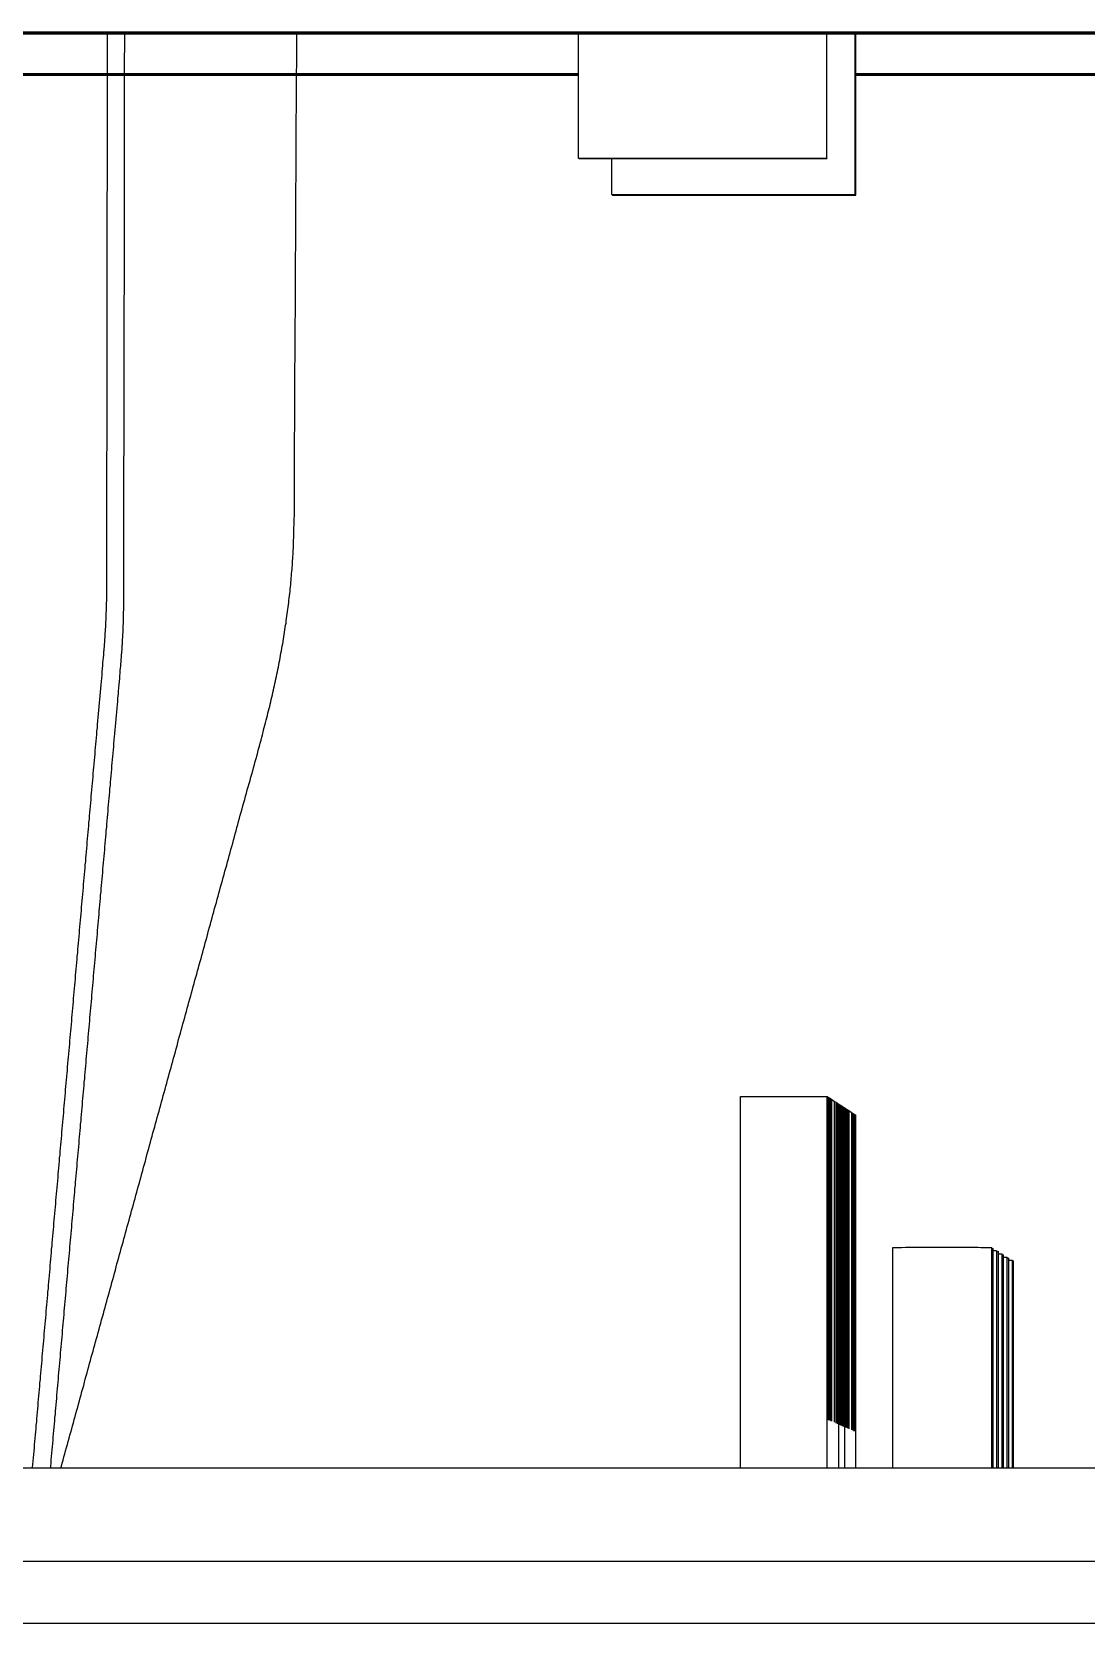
# Model space of a CAD drawing. Header units: millimetres. Extents: x -253 to 256, y -315 to 312.
# Drawn here: x -186.9 to -101.1, y 36.9 to 166.4 of the extents above; entities that cross this region are included whole.
import ezdxf

# ---------------------------------------------------------------- set-up
doc = ezdxf.new("R2010")
doc.units = ezdxf.units.MM
doc.layers.add('SKETCH', color=5, linetype='Continuous')
doc.layers.add('VISIBLE', color=7, linetype='Continuous')

msp = doc.modelspace()

# ---------------------------------------------------------------- linework, layer by layer
at = {"layer": 'SKETCH', "flags": 128}
for points in [[(-186.84, 49.53), (-186.84, 49.56), (-186.82, 49.82), (-186.79, 50.09), (-186.77, 50.35), (-186.75, 50.62), (-186.72, 50.88), (-186.7, 51.15), (-186.68, 51.41), (-186.65, 51.68), (-186.63, 51.94), (-186.61, 52.21), (-186.58, 52.47), (-186.56, 52.74), (-186.54, 53), (-186.51, 53.27), (-186.49, 53.53), (-186.47, 53.8), (-186.45, 54.06), (-186.42, 54.33), (-186.4, 54.59), (-186.38, 54.86), (-186.35, 55.12), (-186.33, 55.39), (-186.31, 55.65), (-186.28, 55.92), (-186.26, 56.19), (-186.24, 56.45), (-186.21, 56.72), (-186.19, 56.98), (-186.17, 57.25), (-186.14, 57.51), (-186.12, 57.78), (-186.1, 58.04), (-186.07, 58.31), (-186.05, 58.57), (-186.03, 58.84), (-186, 59.1), (-185.98, 59.37), (-185.96, 59.63), (-185.94, 59.9), (-185.91, 60.16), (-185.89, 60.43), (-185.87, 60.69), (-185.84, 60.96), (-185.82, 61.22), (-185.8, 61.49), (-185.77, 61.75), (-185.75, 62.02), (-185.73, 62.28), (-185.7, 62.55), (-185.68, 62.81), (-185.66, 63.08), (-185.63, 63.34), (-185.61, 63.61), (-185.59, 63.87), (-185.56, 64.14), (-185.54, 64.4), (-185.52, 64.67), (-185.49, 64.93), (-185.47, 65.2), (-185.45, 65.47), (-185.42, 65.73), (-185.4, 66), (-185.38, 66.26), (-185.36, 66.53), (-185.33, 66.79), (-185.31, 67.06), (-185.29, 67.32), (-185.26, 67.59), (-185.24, 67.85), (-185.22, 68.12), (-185.19, 68.38), (-185.17, 68.65), (-185.15, 68.91), (-185.12, 69.18), (-185.1, 69.44), (-185.08, 69.71), (-185.05, 69.97), (-185.03, 70.24), (-185.01, 70.5), (-184.98, 70.77), (-184.96, 71.03), (-184.94, 71.3), (-184.91, 71.56), (-184.89, 71.83), (-184.87, 72.09), (-184.84, 72.36), (-184.82, 72.62), (-184.8, 72.89), (-184.77, 73.15), (-184.75, 73.42), (-184.73, 73.68), (-184.71, 73.95), (-184.68, 74.21), (-184.66, 74.48), (-184.64, 74.75), (-184.61, 75.01), (-184.59, 75.28), (-184.57, 75.54), (-184.54, 75.81), (-184.52, 76.07), (-184.5, 76.34), (-184.47, 76.6), (-184.45, 76.87), (-184.43, 77.13), (-184.4, 77.4), (-184.38, 77.66), (-184.36, 77.93), (-184.33, 78.19), (-184.31, 78.46), (-184.29, 78.72), (-184.26, 78.99), (-184.24, 79.25), (-184.22, 79.52), (-184.2, 79.78), (-184.17, 80.05), (-184.15, 80.31), (-184.13, 80.58), (-184.1, 80.84), (-184.08, 81.11), (-184.06, 81.37), (-184.03, 81.64), (-184.01, 81.9), (-183.99, 82.17), (-183.96, 82.43), (-183.94, 82.7), (-183.92, 82.96), (-183.89, 83.23), (-183.87, 83.49), (-183.85, 83.76), (-183.82, 84.02), (-183.8, 84.29), (-183.78, 84.56), (-183.75, 84.82), (-183.73, 85.09), (-183.71, 85.35), (-183.68, 85.62), (-183.66, 85.88), (-183.64, 86.15), (-183.61, 86.41), (-183.59, 86.68), (-183.57, 86.94), (-183.55, 87.21), (-183.52, 87.47), (-183.5, 87.74), (-183.48, 88), (-183.45, 88.27), (-183.43, 88.53), (-183.41, 88.8), (-183.38, 89.06), (-183.36, 89.33), (-183.34, 89.59), (-183.31, 89.86), (-183.29, 90.12), (-183.27, 90.39), (-183.24, 90.65), (-183.22, 90.92), (-183.2, 91.18), (-183.17, 91.45), (-183.15, 91.71), (-183.13, 91.98), (-183.1, 92.24), (-183.08, 92.51), (-183.06, 92.77), (-183.03, 93.04), (-183.01, 93.3), (-182.99, 93.57), (-182.97, 93.83), (-182.94, 94.1), (-182.92, 94.37), (-182.9, 94.63), (-182.87, 94.9), (-182.85, 95.16), (-182.83, 95.43), (-182.8, 95.69), (-182.78, 95.96), (-182.76, 96.22), (-182.73, 96.49), (-182.71, 96.75), (-182.69, 97.02), (-182.66, 97.28), (-182.64, 97.55), (-182.62, 97.81), (-182.59, 98.08), (-182.57, 98.34), (-182.55, 98.61), (-182.52, 98.87), (-182.5, 99.14), (-182.48, 99.4), (-182.46, 99.67), (-182.43, 99.93), (-182.41, 100.2), (-182.39, 100.46), (-182.36, 100.73), (-182.34, 100.99), (-182.32, 101.26), (-182.29, 101.52), (-182.27, 101.79), (-182.25, 102.06), (-182.22, 102.32), (-182.2, 102.59), (-182.18, 102.85), (-182.15, 103.12), (-182.13, 103.38), (-182.11, 103.65), (-182.08, 103.91), (-182.06, 104.18), (-182.04, 104.44), (-182.01, 104.71), (-181.99, 104.97), (-181.97, 105.24), (-181.94, 105.5), (-181.92, 105.77), (-181.9, 106.03), (-181.87, 106.3), (-181.85, 106.56), (-181.83, 106.83), (-181.81, 107.09), (-181.78, 107.36), (-181.76, 107.62), (-181.74, 107.89), (-181.71, 108.15), (-181.69, 108.42), (-181.67, 108.68), (-181.64, 108.95), (-181.62, 109.21), (-181.6, 109.48), (-181.57, 109.75), (-181.55, 110.02), (-181.52, 110.31), (-181.5, 110.59), (-181.47, 110.89), (-181.45, 111.18), (-181.42, 111.48), (-181.39, 111.78), (-181.37, 112.07), (-181.34, 112.37), (-181.32, 112.66), (-181.29, 112.96), (-181.26, 113.24), (-181.24, 113.53), (-181.21, 113.8), (-181.19, 114.07), (-181.17, 114.33), (-181.15, 114.58), (-181.13, 114.82), (-181.11, 115.06), (-181.09, 115.27), (-181.07, 115.48), (-181.05, 115.67), (-181.04, 115.84), (-181.03, 115.92), (-181.03, 115.99), (-181.02, 116.06), (-181.02, 116.12), (-181.01, 116.19), (-181.01, 116.25), (-181, 116.31), (-181, 116.36), (-180.99, 116.42), (-180.99, 116.47), (-180.98, 116.52), (-180.98, 116.57), (-180.98, 116.62), (-180.97, 116.67), (-180.97, 116.72), (-180.97, 116.77), (-180.96, 116.82), (-180.96, 116.87), (-180.95, 116.92), (-180.95, 116.97), (-180.95, 117.02), (-180.94, 117.07), (-180.94, 117.13), (-180.94, 117.18), (-180.93, 117.24), (-180.93, 117.29), (-180.93, 117.35), (-180.92, 117.41), (-180.92, 117.46), (-180.92, 117.52), (-180.91, 117.57), (-180.91, 117.63), (-180.91, 117.68), (-180.9, 117.74), (-180.9, 117.8), (-180.9, 117.85), (-180.89, 117.91), (-180.89, 117.96), (-180.89, 118.02), (-180.88, 118.07), (-180.88, 118.13), (-180.88, 118.19), (-180.88, 118.24), (-180.87, 118.3), (-180.87, 118.35), (-180.87, 118.41), (-180.87, 118.47), (-180.86, 118.52), (-180.86, 118.58), (-180.86, 118.63), (-180.86, 118.69), (-180.85, 118.74), (-180.85, 118.8), (-180.85, 118.86), (-180.85, 118.91), (-180.84, 118.97), (-180.84, 119.02), (-180.84, 119.08), (-180.84, 119.13), (-180.84, 119.19), (-180.83, 119.25), (-180.83, 119.3), (-180.83, 119.36), (-180.83, 119.41), (-180.83, 119.47), (-180.83, 119.52), (-180.82, 119.58), (-180.82, 119.63), (-180.82, 119.69), (-180.82, 119.75), (-180.82, 119.8), (-180.82, 119.86), (-180.82, 119.91), (-180.82, 119.97), (-180.81, 120.02), (-180.81, 120.07), (-180.81, 120.12), (-180.81, 120.17), (-180.81, 120.22), (-180.81, 120.27), (-180.81, 120.31), (-180.81, 120.36), (-180.81, 120.41), (-180.81, 120.46), (-180.81, 120.51), (-180.81, 120.57), (-180.81, 120.62), (-180.8, 120.67), (-180.8, 120.73), (-180.8, 120.79), (-180.8, 120.85), (-180.8, 120.91), (-180.8, 120.98), (-180.8, 121.04), (-180.8, 121.11), (-180.8, 121.19), (-180.8, 121.35), (-180.8, 121.54), (-180.8, 121.73), (-180.8, 121.94), (-180.8, 122.15), (-180.8, 122.38), (-180.8, 122.62), (-180.8, 122.86), (-180.79, 123.11), (-180.79, 123.37), (-180.79, 123.64), (-180.79, 123.91), (-180.79, 124.18), (-180.79, 124.46), (-180.79, 124.73), (-180.79, 125.01), (-180.79, 125.29), (-180.79, 125.57), (-180.79, 125.84), (-180.79, 126.12), (-180.79, 126.39), (-180.79, 126.65), (-180.79, 126.91), (-180.79, 127.16), (-180.79, 127.41), (-180.79, 127.66), (-180.79, 127.91), (-180.79, 128.16), (-180.79, 128.41), (-180.79, 128.66), (-180.79, 128.9), (-180.79, 129.15), (-180.79, 129.4), (-180.79, 129.65), (-180.79, 129.9), (-180.79, 130.15), (-180.79, 130.4), (-180.79, 130.65), (-180.79, 130.9), (-180.79, 131.14), (-180.79, 131.39), (-180.79, 131.64), (-180.79, 131.89), (-180.79, 132.14), (-180.78, 132.39), (-180.78, 132.64), (-180.78, 132.89), (-180.78, 133.14), (-180.78, 133.39), (-180.78, 133.63), (-180.78, 133.88), (-180.78, 134.13), (-180.78, 134.38), (-180.78, 134.63), (-180.78, 134.88), (-180.78, 135.13), (-180.78, 135.38), (-180.78, 135.63), (-180.78, 135.87), (-180.78, 136.12), (-180.78, 136.37), (-180.78, 136.62), (-180.78, 136.87), (-180.78, 137.12), (-180.78, 137.37), (-180.78, 137.62), (-180.78, 137.87), (-180.78, 138.11), (-180.78, 138.36), (-180.78, 138.61), (-180.78, 138.86), (-180.78, 139.11), (-180.77, 139.36), (-180.77, 139.61), (-180.77, 139.86), (-180.77, 140.11), (-180.77, 140.35), (-180.77, 140.6), (-180.77, 140.85), (-180.77, 141.1), (-180.77, 141.35), (-180.77, 141.6), (-180.77, 141.85), (-180.77, 142.1), (-180.77, 142.34), (-180.77, 142.59), (-180.77, 142.84), (-180.77, 143.09), (-180.77, 143.34), (-180.77, 143.59), (-180.77, 143.84), (-180.77, 144.09), (-180.77, 144.34), (-180.77, 144.58), (-180.77, 144.83), (-180.77, 145.08), (-180.77, 145.33), (-180.77, 145.58), (-180.77, 145.83), (-180.77, 146.08), (-180.77, 146.33), (-180.76, 146.58), (-180.76, 146.82), (-180.76, 147.07), (-180.76, 147.32), (-180.76, 147.57), (-180.76, 147.82), (-180.76, 148.07), (-180.76, 148.32), (-180.76, 148.57), (-180.76, 148.82), (-180.76, 149.06), (-180.76, 149.31), (-180.76, 149.56), (-180.76, 149.81), (-180.76, 150.06), (-180.76, 150.31), (-180.76, 150.56), (-180.76, 150.81), (-180.76, 151.06), (-180.76, 151.3), (-180.76, 151.55), (-180.76, 151.8), (-180.76, 152.05), (-180.76, 152.3), (-180.76, 152.55), (-180.76, 152.8), (-180.76, 153.05), (-180.76, 153.3), (-180.75, 153.54), (-180.75, 153.79), (-180.75, 154.04), (-180.75, 154.29), (-180.75, 154.54), (-180.75, 154.79), (-180.75, 155.04), (-180.75, 155.29), (-180.75, 155.53), (-180.75, 155.78), (-180.75, 156.03), (-180.75, 156.28), (-180.75, 156.53), (-180.75, 156.78), (-180.75, 157.03), (-180.75, 157.28), (-180.75, 157.53), (-180.75, 157.77), (-180.75, 158.02), (-180.75, 158.27), (-180.75, 158.52), (-180.75, 158.77), (-180.75, 159.02), (-180.75, 159.27), (-180.75, 159.52), (-180.75, 159.76), (-180.75, 160.01), (-180.75, 160.26), (-180.74, 160.51), (-180.74, 160.76), (-180.74, 161.01), (-180.74, 161.26), (-180.74, 161.51), (-180.74, 161.75), (-180.74, 162), (-180.74, 162.25), (-180.74, 162.5), (-180.74, 162.75), (-180.74, 163), (-180.74, 163.25), (-180.74, 163.5), (-180.74, 163.74), (-180.74, 163.99), (-180.74, 164.24), (-180.74, 164.49), (-180.74, 164.74), (-180.74, 164.99), (-180.74, 165.24), (-180.74, 165.49), (-180.74, 165.74), (-180.74, 165.98), (-180.74, 166.22)], [(-185.37, 49.53), (-185.36, 49.68), (-185.34, 49.94), (-185.32, 50.2), (-185.29, 50.47), (-185.27, 50.73), (-185.25, 50.99), (-185.22, 51.25), (-185.2, 51.52), (-185.18, 51.78), (-185.16, 52.04), (-185.13, 52.3), (-185.11, 52.57), (-185.09, 52.83), (-185.06, 53.09), (-185.04, 53.35), (-185.02, 53.62), (-184.99, 53.88), (-184.97, 54.14), (-184.95, 54.4), (-184.93, 54.67), (-184.9, 54.93), (-184.88, 55.19), (-184.86, 55.45), (-184.83, 55.72), (-184.81, 55.98), (-184.79, 56.24), (-184.76, 56.5), (-184.74, 56.77), (-184.72, 57.03), (-184.7, 57.29), (-184.67, 57.55), (-184.65, 57.82), (-184.63, 58.08), (-184.6, 58.34), (-184.58, 58.6), (-184.56, 58.87), (-184.53, 59.13), (-184.51, 59.39), (-184.49, 59.65), (-184.47, 59.92), (-184.44, 60.18), (-184.42, 60.44), (-184.4, 60.7), (-184.37, 60.97), (-184.35, 61.23), (-184.33, 61.49), (-184.3, 61.75), (-184.28, 62.02), (-184.26, 62.28), (-184.24, 62.54), (-184.21, 62.8), (-184.19, 63.07), (-184.17, 63.33), (-184.14, 63.59), (-184.12, 63.85), (-184.1, 64.12), (-184.07, 64.38), (-184.05, 64.64), (-184.03, 64.9), (-184.01, 65.17), (-183.98, 65.43), (-183.96, 65.69), (-183.94, 65.95), (-183.91, 66.22), (-183.89, 66.48), (-183.87, 66.74), (-183.85, 67), (-183.82, 67.27), (-183.8, 67.53), (-183.78, 67.79), (-183.75, 68.06), (-183.73, 68.32), (-183.71, 68.58), (-183.68, 68.84), (-183.66, 69.11), (-183.64, 69.37), (-183.62, 69.63), (-183.59, 69.89), (-183.57, 70.16), (-183.55, 70.42), (-183.52, 70.68), (-183.5, 70.94), (-183.48, 71.21), (-183.45, 71.47), (-183.43, 71.73), (-183.41, 71.99), (-183.39, 72.26), (-183.36, 72.52), (-183.34, 72.78), (-183.32, 73.04), (-183.29, 73.31), (-183.27, 73.57), (-183.25, 73.83), (-183.22, 74.09), (-183.2, 74.36), (-183.18, 74.62), (-183.16, 74.88), (-183.13, 75.14), (-183.11, 75.41), (-183.09, 75.67), (-183.06, 75.93), (-183.04, 76.19), (-183.02, 76.46), (-183, 76.72), (-182.97, 76.98), (-182.95, 77.24), (-182.93, 77.51), (-182.9, 77.77), (-182.88, 78.03), (-182.86, 78.29), (-182.83, 78.56), (-182.81, 78.82), (-182.79, 79.08), (-182.77, 79.34), (-182.74, 79.61), (-182.72, 79.87), (-182.7, 80.13), (-182.67, 80.39), (-182.65, 80.66), (-182.63, 80.92), (-182.6, 81.18), (-182.58, 81.44), (-182.56, 81.71), (-182.54, 81.97), (-182.51, 82.23), (-182.49, 82.49), (-182.47, 82.76), (-182.44, 83.02), (-182.42, 83.28), (-182.4, 83.54), (-182.38, 83.81), (-182.35, 84.07), (-182.33, 84.33), (-182.31, 84.59), (-182.28, 84.86), (-182.26, 85.12), (-182.24, 85.38), (-182.21, 85.64), (-182.19, 85.91), (-182.17, 86.17), (-182.15, 86.43), (-182.12, 86.69), (-182.1, 86.96), (-182.08, 87.22), (-182.05, 87.48), (-182.03, 87.74), (-182.01, 88.01), (-181.98, 88.27), (-181.96, 88.53), (-181.94, 88.79), (-181.92, 89.06), (-181.89, 89.32), (-181.87, 89.58), (-181.85, 89.84), (-181.82, 90.11), (-181.8, 90.37), (-181.78, 90.63), (-181.76, 90.89), (-181.73, 91.16), (-181.71, 91.42), (-181.69, 91.68), (-181.66, 91.94), (-181.64, 92.21), (-181.62, 92.47), (-181.59, 92.73), (-181.57, 92.99), (-181.55, 93.26), (-181.53, 93.52), (-181.5, 93.78), (-181.48, 94.04), (-181.46, 94.31), (-181.43, 94.57), (-181.41, 94.83), (-181.39, 95.09), (-181.36, 95.36), (-181.34, 95.62), (-181.32, 95.88), (-181.3, 96.14), (-181.27, 96.41), (-181.25, 96.67), (-181.23, 96.93), (-181.2, 97.19), (-181.18, 97.46), (-181.16, 97.72), (-181.13, 97.98), (-181.11, 98.25), (-181.09, 98.51), (-181.07, 98.77), (-181.04, 99.03), (-181.02, 99.3), (-181, 99.56), (-180.97, 99.82), (-180.95, 100.08), (-180.93, 100.35), (-180.91, 100.61), (-180.88, 100.87), (-180.86, 101.13), (-180.84, 101.4), (-180.81, 101.66), (-180.79, 101.92), (-180.77, 102.18), (-180.74, 102.45), (-180.72, 102.71), (-180.7, 102.97), (-180.68, 103.23), (-180.65, 103.5), (-180.63, 103.76), (-180.61, 104.02), (-180.58, 104.28), (-180.56, 104.55), (-180.54, 104.81), (-180.51, 105.07), (-180.49, 105.33), (-180.47, 105.6), (-180.45, 105.86), (-180.42, 106.12), (-180.4, 106.38), (-180.38, 106.65), (-180.35, 106.91), (-180.33, 107.17), (-180.31, 107.43), (-180.29, 107.7), (-180.26, 107.96), (-180.24, 108.22), (-180.22, 108.48), (-180.19, 108.75), (-180.17, 109.02), (-180.14, 109.3), (-180.12, 109.59), (-180.09, 109.87), (-180.07, 110.16), (-180.04, 110.46), (-180.02, 110.75), (-179.99, 111.04), (-179.96, 111.34), (-179.94, 111.63), (-179.91, 111.91), (-179.89, 112.2), (-179.86, 112.48), (-179.84, 112.75), (-179.82, 113.02), (-179.79, 113.28), (-179.77, 113.53), (-179.75, 113.77), (-179.73, 113.99), (-179.71, 114.21), (-179.7, 114.42), (-179.68, 114.61), (-179.67, 114.78), (-179.66, 114.86), (-179.65, 114.94), (-179.65, 115.01), (-179.64, 115.08), (-179.64, 115.14), (-179.63, 115.21), (-179.63, 115.27), (-179.62, 115.33), (-179.62, 115.39), (-179.61, 115.44), (-179.61, 115.5), (-179.6, 115.55), (-179.6, 115.61), (-179.59, 115.66), (-179.59, 115.71), (-179.59, 115.76), (-179.58, 115.82), (-179.58, 115.87), (-179.58, 115.92), (-179.57, 115.97), (-179.57, 116.03), (-179.56, 116.08), (-179.56, 116.14), (-179.56, 116.2), (-179.55, 116.26), (-179.55, 116.31), (-179.54, 116.37), (-179.54, 116.43), (-179.54, 116.49), (-179.53, 116.55), (-179.53, 116.61), (-179.53, 116.67), (-179.52, 116.73), (-179.52, 116.79), (-179.52, 116.85), (-179.51, 116.9), (-179.51, 116.96), (-179.51, 117.02), (-179.5, 117.08), (-179.5, 117.14), (-179.5, 117.2), (-179.49, 117.26), (-179.49, 117.32), (-179.49, 117.37), (-179.49, 117.43), (-179.48, 117.49), (-179.48, 117.55), (-179.48, 117.61), (-179.48, 117.67), (-179.47, 117.73), (-179.47, 117.79), (-179.47, 117.84), (-179.47, 117.9), (-179.46, 117.96), (-179.46, 118.02), (-179.46, 118.08), (-179.46, 118.14), (-179.45, 118.2), (-179.45, 118.26), (-179.45, 118.31), (-179.45, 118.37), (-179.45, 118.43), (-179.44, 118.49), (-179.44, 118.55), (-179.44, 118.61), (-179.44, 118.67), (-179.44, 118.72), (-179.44, 118.78), (-179.43, 118.84), (-179.43, 118.9), (-179.43, 118.96), (-179.43, 119.02), (-179.43, 119.08), (-179.43, 119.13), (-179.43, 119.19), (-179.43, 119.24), (-179.42, 119.29), (-179.42, 119.35), (-179.42, 119.4), (-179.42, 119.45), (-179.42, 119.5), (-179.42, 119.55), (-179.42, 119.61), (-179.42, 119.66), (-179.42, 119.71), (-179.42, 119.77), (-179.42, 119.82), (-179.42, 119.88), (-179.42, 119.94), (-179.42, 120), (-179.42, 120.06), (-179.41, 120.13), (-179.41, 120.2), (-179.41, 120.27), (-179.41, 120.34), (-179.41, 120.42), (-179.41, 120.59), (-179.41, 120.77), (-179.41, 120.96), (-179.41, 121.17), (-179.41, 121.39), (-179.41, 121.61), (-179.41, 121.85), (-179.41, 122.09), (-179.41, 122.34), (-179.41, 122.6), (-179.41, 122.86), (-179.41, 123.12), (-179.41, 123.39), (-179.41, 123.67), (-179.41, 123.94), (-179.41, 124.22), (-179.41, 124.49), (-179.4, 124.76), (-179.4, 125.04), (-179.4, 125.31), (-179.4, 125.57), (-179.4, 125.83), (-179.4, 126.09), (-179.4, 126.34), (-179.4, 126.59), (-179.4, 126.83), (-179.4, 127.08), (-179.4, 127.33), (-179.4, 127.57), (-179.4, 127.82), (-179.4, 128.07), (-179.4, 128.31), (-179.4, 128.56), (-179.4, 128.81), (-179.4, 129.05), (-179.4, 129.3), (-179.4, 129.55), (-179.4, 129.79), (-179.4, 130.04), (-179.4, 130.29), (-179.4, 130.53), (-179.4, 130.78), (-179.4, 131.03), (-179.4, 131.27), (-179.4, 131.52), (-179.4, 131.77), (-179.39, 132.01), (-179.39, 132.26), (-179.39, 132.51), (-179.39, 132.76), (-179.39, 133), (-179.39, 133.25), (-179.39, 133.5), (-179.39, 133.74), (-179.39, 133.99), (-179.39, 134.24), (-179.39, 134.48), (-179.39, 134.73), (-179.39, 134.98), (-179.39, 135.22), (-179.39, 135.47), (-179.39, 135.72), (-179.39, 135.96), (-179.39, 136.21), (-179.39, 136.46), (-179.39, 136.7), (-179.39, 136.95), (-179.39, 137.2), (-179.39, 137.44), (-179.39, 137.69), (-179.39, 137.94), (-179.39, 138.18), (-179.39, 138.43), (-179.38, 138.68), (-179.38, 138.92), (-179.38, 139.17), (-179.38, 139.42), (-179.38, 139.66), (-179.38, 139.91), (-179.38, 140.16), (-179.38, 140.4), (-179.38, 140.65), (-179.38, 140.9), (-179.38, 141.14), (-179.38, 141.39), (-179.38, 141.64), (-179.38, 141.88), (-179.38, 142.13), (-179.38, 142.38), (-179.38, 142.62), (-179.38, 142.87), (-179.38, 143.12), (-179.38, 143.36), (-179.38, 143.61), (-179.38, 143.86), (-179.38, 144.1), (-179.38, 144.35), (-179.38, 144.6), (-179.38, 144.84), (-179.37, 145.09), (-179.37, 145.34), (-179.37, 145.58), (-179.37, 145.83), (-179.37, 146.08), (-179.37, 146.32), (-179.37, 146.57), (-179.37, 146.82), (-179.37, 147.06), (-179.37, 147.31), (-179.37, 147.56), (-179.37, 147.8), (-179.37, 148.05), (-179.37, 148.3), (-179.37, 148.54), (-179.37, 148.79), (-179.37, 149.04), (-179.37, 149.28), (-179.37, 149.53), (-179.37, 149.78), (-179.37, 150.02), (-179.37, 150.27), (-179.37, 150.52), (-179.37, 150.76), (-179.37, 151.01), (-179.37, 151.25), (-179.37, 151.5), (-179.36, 151.75), (-179.36, 151.99), (-179.36, 152.24), (-179.36, 152.49), (-179.36, 152.73), (-179.36, 152.98), (-179.36, 153.23), (-179.36, 153.47), (-179.36, 153.72), (-179.36, 153.97), (-179.36, 154.21), (-179.36, 154.46), (-179.36, 154.71), (-179.36, 154.95), (-179.36, 155.2), (-179.36, 155.45), (-179.36, 155.69), (-179.36, 155.94), (-179.36, 156.19), (-179.36, 156.43), (-179.36, 156.68), (-179.36, 156.93), (-179.36, 157.17), (-179.36, 157.42), (-179.36, 157.67), (-179.36, 157.91), (-179.35, 158.16), (-179.35, 158.41), (-179.35, 158.65), (-179.35, 158.9), (-179.35, 159.15), (-179.35, 159.39), (-179.35, 159.64), (-179.35, 159.89), (-179.35, 160.13), (-179.35, 160.38), (-179.35, 160.63), (-179.35, 160.87), (-179.35, 161.12), (-179.35, 161.37), (-179.35, 161.61), (-179.35, 161.86), (-179.35, 162.11), (-179.35, 162.35), (-179.35, 162.6), (-179.35, 162.84), (-179.35, 163.09), (-179.35, 163.34), (-179.35, 163.58), (-179.35, 163.83), (-179.35, 164.08), (-179.35, 164.32), (-179.35, 164.57), (-179.34, 164.82), (-179.34, 165.06), (-179.34, 165.31), (-179.34, 165.56), (-179.34, 165.8), (-179.34, 166.05), (-179.34, 166.22)], [(-184.53, 49.53), (-184.5, 49.66), (-184.43, 49.91), (-184.36, 50.17), (-184.29, 50.42), (-184.22, 50.67), (-184.15, 50.93), (-184.08, 51.18), (-184.01, 51.43), (-183.94, 51.69), (-183.87, 51.94), (-183.8, 52.2), (-183.73, 52.45), (-183.66, 52.7), (-183.59, 52.96), (-183.52, 53.21), (-183.45, 53.46), (-183.38, 53.72), (-183.31, 53.97), (-183.24, 54.22), (-183.17, 54.48), (-183.1, 54.73), (-183.03, 54.98), (-182.96, 55.24), (-182.89, 55.49), (-182.82, 55.74), (-182.75, 56), (-182.68, 56.25), (-182.61, 56.51), (-182.55, 56.76), (-182.48, 57.01), (-182.41, 57.27), (-182.34, 57.52), (-182.27, 57.77), (-182.2, 58.03), (-182.13, 58.28), (-182.06, 58.53), (-181.99, 58.79), (-181.92, 59.04), (-181.85, 59.29), (-181.78, 59.55), (-181.71, 59.8), (-181.64, 60.05), (-181.57, 60.31), (-181.5, 60.56), (-181.43, 60.82), (-181.36, 61.07), (-181.29, 61.32), (-181.22, 61.58), (-181.15, 61.83), (-181.08, 62.08), (-181.01, 62.34), (-180.94, 62.59), (-180.87, 62.84), (-180.8, 63.1), (-180.73, 63.35), (-180.66, 63.6), (-180.59, 63.86), (-180.52, 64.11), (-180.45, 64.36), (-180.38, 64.62), (-180.31, 64.87), (-180.24, 65.13), (-180.17, 65.38), (-180.1, 65.63), (-180.04, 65.89), (-179.97, 66.14), (-179.9, 66.39), (-179.83, 66.65), (-179.76, 66.9), (-179.69, 67.15), (-179.62, 67.41), (-179.55, 67.66), (-179.48, 67.91), (-179.41, 68.17), (-179.34, 68.42), (-179.27, 68.67), (-179.2, 68.93), (-179.13, 69.18), (-179.06, 69.43), (-178.99, 69.69), (-178.92, 69.94), (-178.85, 70.19), (-178.78, 70.45), (-178.71, 70.7), (-178.64, 70.96), (-178.57, 71.21), (-178.5, 71.46), (-178.43, 71.72), (-178.36, 71.97), (-178.29, 72.22), (-178.22, 72.48), (-178.15, 72.73), (-178.08, 72.98), (-178.01, 73.24), (-177.94, 73.49), (-177.87, 73.74), (-177.8, 74), (-177.73, 74.25), (-177.66, 74.5), (-177.59, 74.76), (-177.53, 75.01), (-177.46, 75.27), (-177.39, 75.52), (-177.32, 75.77), (-177.25, 76.03), (-177.18, 76.28), (-177.11, 76.53), (-177.04, 76.79), (-176.97, 77.04), (-176.9, 77.29), (-176.83, 77.55), (-176.76, 77.8), (-176.69, 78.05), (-176.62, 78.31), (-176.55, 78.56), (-176.48, 78.81), (-176.41, 79.07), (-176.34, 79.32), (-176.27, 79.57), (-176.2, 79.83), (-176.13, 80.08), (-176.06, 80.34), (-175.99, 80.59), (-175.92, 80.84), (-175.85, 81.1), (-175.78, 81.35), (-175.71, 81.6), (-175.64, 81.86), (-175.57, 82.11), (-175.5, 82.36), (-175.43, 82.62), (-175.36, 82.87), (-175.29, 83.12), (-175.22, 83.38), (-175.15, 83.63), (-175.08, 83.88), (-175.02, 84.14), (-174.95, 84.39), (-174.88, 84.65), (-174.81, 84.9), (-174.74, 85.15), (-174.67, 85.41), (-174.6, 85.66), (-174.53, 85.91), (-174.46, 86.17), (-174.39, 86.42), (-174.32, 86.67), (-174.25, 86.93), (-174.18, 87.18), (-174.11, 87.43), (-174.04, 87.69), (-173.97, 87.94), (-173.9, 88.19), (-173.83, 88.45), (-173.76, 88.7), (-173.69, 88.96), (-173.62, 89.21), (-173.55, 89.46), (-173.48, 89.72), (-173.41, 89.97), (-173.34, 90.22), (-173.27, 90.48), (-173.2, 90.73), (-173.13, 90.98), (-173.06, 91.24), (-172.99, 91.49), (-172.92, 91.74), (-172.85, 92), (-172.78, 92.25), (-172.71, 92.5), (-172.64, 92.76), (-172.58, 93.01), (-172.51, 93.27), (-172.44, 93.52), (-172.37, 93.77), (-172.3, 94.03), (-172.23, 94.28), (-172.16, 94.53), (-172.09, 94.79), (-172.02, 95.04), (-171.95, 95.29), (-171.88, 95.55), (-171.81, 95.8), (-171.74, 96.05), (-171.67, 96.31), (-171.6, 96.56), (-171.53, 96.81), (-171.46, 97.07), (-171.39, 97.32), (-171.32, 97.58), (-171.25, 97.83), (-171.18, 98.08), (-171.11, 98.34), (-171.04, 98.59), (-170.97, 98.84), (-170.9, 99.1), (-170.83, 99.35), (-170.76, 99.6), (-170.69, 99.86), (-170.62, 100.11), (-170.55, 100.36), (-170.48, 100.62), (-170.41, 100.87), (-170.34, 101.12), (-170.27, 101.38), (-170.2, 101.63), (-170.13, 101.89), (-170.07, 102.14), (-170, 102.39), (-169.93, 102.65), (-169.86, 102.9), (-169.79, 103.15), (-169.72, 103.41), (-169.64, 103.67), (-169.57, 103.92), (-169.5, 104.18), (-169.43, 104.44), (-169.36, 104.7), (-169.28, 104.96), (-169.21, 105.22), (-169.14, 105.48), (-169.07, 105.74), (-168.99, 105.99), (-168.92, 106.25), (-168.85, 106.51), (-168.78, 106.76), (-168.71, 107.02), (-168.64, 107.27), (-168.57, 107.52), (-168.5, 107.77), (-168.44, 108.02), (-168.37, 108.26), (-168.31, 108.51), (-168.24, 108.75), (-168.18, 108.98), (-168.13, 109.19), (-168.08, 109.39), (-168.03, 109.59), (-167.98, 109.78), (-167.93, 109.98), (-167.88, 110.17), (-167.83, 110.37), (-167.78, 110.56), (-167.73, 110.75), (-167.68, 110.94), (-167.63, 111.13), (-167.59, 111.32), (-167.54, 111.5), (-167.5, 111.69), (-167.45, 111.88), (-167.41, 112.06), (-167.36, 112.25), (-167.32, 112.44), (-167.27, 112.62), (-167.23, 112.81), (-167.19, 113), (-167.15, 113.18), (-167.11, 113.37), (-167.07, 113.56), (-167.03, 113.75), (-166.99, 113.94), (-166.95, 114.13), (-166.91, 114.32), (-166.87, 114.51), (-166.83, 114.7), (-166.79, 114.89), (-166.76, 115.08), (-166.72, 115.27), (-166.69, 115.46), (-166.65, 115.65), (-166.62, 115.84), (-166.58, 116.03), (-166.55, 116.22), (-166.52, 116.41), (-166.48, 116.6), (-166.45, 116.79), (-166.42, 116.98), (-166.39, 117.16), (-166.36, 117.35), (-166.33, 117.54), (-166.3, 117.73), (-166.27, 117.91), (-166.24, 118.1), (-166.21, 118.28), (-166.19, 118.47), (-166.16, 118.66), (-166.13, 118.84), (-166.11, 119.03), (-166.08, 119.21), (-166.06, 119.4), (-166.04, 119.58), (-166.01, 119.76), (-165.99, 119.95), (-165.97, 120.13), (-165.95, 120.31), (-165.93, 120.5), (-165.9, 120.68), (-165.88, 120.86), (-165.87, 121.04), (-165.85, 121.23), (-165.83, 121.41), (-165.81, 121.59), (-165.79, 121.77), (-165.78, 121.95), (-165.76, 122.12), (-165.75, 122.3), (-165.73, 122.48), (-165.72, 122.66), (-165.7, 122.83), (-165.69, 123), (-165.68, 123.18), (-165.67, 123.35), (-165.66, 123.52), (-165.65, 123.69), (-165.64, 123.86), (-165.63, 124.03), (-165.62, 124.19), (-165.61, 124.36), (-165.61, 124.53), (-165.6, 124.7), (-165.59, 124.87), (-165.59, 125.04), (-165.58, 125.21), (-165.58, 125.38), (-165.57, 125.55), (-165.57, 125.72), (-165.56, 125.89), (-165.56, 126.07), (-165.55, 126.24), (-165.55, 126.42), (-165.54, 126.6), (-165.54, 126.8), (-165.53, 127.01), (-165.53, 127.22), (-165.53, 127.43), (-165.52, 127.64), (-165.52, 127.86), (-165.52, 128.07), (-165.52, 128.29), (-165.52, 128.51), (-165.52, 128.72), (-165.52, 128.94), (-165.52, 129.16), (-165.52, 129.38), (-165.52, 129.6), (-165.52, 129.82), (-165.52, 130.04), (-165.52, 130.26), (-165.52, 130.47), (-165.52, 130.69), (-165.52, 130.91), (-165.52, 131.13), (-165.52, 131.35), (-165.52, 131.57), (-165.52, 131.78), (-165.51, 132), (-165.51, 132.21), (-165.51, 132.43), (-165.51, 132.65), (-165.51, 132.86), (-165.51, 133.08), (-165.51, 133.3), (-165.51, 133.51), (-165.51, 133.73), (-165.5, 133.94), (-165.5, 134.16), (-165.5, 134.38), (-165.5, 134.59), (-165.5, 134.81), (-165.5, 135.02), (-165.5, 135.24), (-165.5, 135.46), (-165.49, 135.67), (-165.49, 135.89), (-165.49, 136.1), (-165.49, 136.32), (-165.49, 136.54), (-165.49, 136.75), (-165.49, 136.97), (-165.49, 137.18), (-165.49, 137.4), (-165.48, 137.62), (-165.48, 137.83), (-165.48, 138.05), (-165.48, 138.26), (-165.48, 138.48), (-165.48, 138.7), (-165.48, 138.91), (-165.48, 139.13), (-165.48, 139.34), (-165.47, 139.56), (-165.47, 139.78), (-165.47, 139.99), (-165.47, 140.21), (-165.47, 140.42), (-165.47, 140.64), (-165.47, 140.85), (-165.47, 141.07), (-165.46, 141.29), (-165.46, 141.5), (-165.46, 141.72), (-165.46, 141.93), (-165.46, 142.15), (-165.46, 142.37), (-165.46, 142.58), (-165.46, 142.8), (-165.46, 143.01), (-165.45, 143.23), (-165.45, 143.45), (-165.45, 143.66), (-165.45, 143.88), (-165.45, 144.09), (-165.45, 144.31), (-165.45, 144.52), (-165.45, 144.74), (-165.44, 144.96), (-165.44, 145.17), (-165.44, 145.39), (-165.44, 145.6), (-165.44, 145.82), (-165.44, 146.04), (-165.44, 146.25), (-165.44, 146.47), (-165.44, 146.68), (-165.43, 146.9), (-165.43, 147.11), (-165.43, 147.33), (-165.43, 147.55), (-165.43, 147.76), (-165.43, 147.98), (-165.43, 148.19), (-165.43, 148.41), (-165.42, 148.63), (-165.42, 148.84), (-165.42, 149.06), (-165.42, 149.27), (-165.42, 149.49), (-165.42, 149.7), (-165.42, 149.92), (-165.42, 150.14), (-165.42, 150.35), (-165.41, 150.57), (-165.41, 150.78), (-165.41, 151), (-165.41, 151.22), (-165.41, 151.43), (-165.41, 151.65), (-165.41, 151.86), (-165.41, 152.08), (-165.41, 152.29), (-165.4, 152.51), (-165.4, 152.73), (-165.4, 152.94), (-165.4, 153.16), (-165.4, 153.37), (-165.4, 153.59), (-165.4, 153.8), (-165.4, 154.02), (-165.39, 154.24), (-165.39, 154.45), (-165.39, 154.67), (-165.39, 154.88), (-165.39, 155.1), (-165.39, 155.32), (-165.39, 155.53), (-165.39, 155.75), (-165.39, 155.96), (-165.38, 156.18), (-165.38, 156.39), (-165.38, 156.61), (-165.38, 156.82), (-165.38, 157.04), (-165.38, 157.26), (-165.38, 157.47), (-165.38, 157.69), (-165.37, 157.9), (-165.37, 158.12), (-165.37, 158.33), (-165.37, 158.55), (-165.37, 158.77), (-165.37, 158.98), (-165.37, 159.2), (-165.37, 159.41), (-165.37, 159.63), (-165.36, 159.84), (-165.36, 160.06), (-165.36, 160.28), (-165.36, 160.49), (-165.36, 160.71), (-165.36, 160.92), (-165.36, 161.14), (-165.36, 161.35), (-165.36, 161.57), (-165.35, 161.78), (-165.35, 162), (-165.35, 162.22), (-165.35, 162.43), (-165.35, 162.65), (-165.35, 162.86), (-165.35, 163.08), (-165.35, 163.29), (-165.34, 163.51), (-165.34, 163.73), (-165.34, 163.94), (-165.34, 164.16), (-165.34, 164.37), (-165.34, 164.59), (-165.34, 164.8), (-165.34, 165.02), (-165.34, 165.23), (-165.33, 165.45), (-165.33, 165.67), (-165.33, 165.88), (-165.33, 166.1), (-165.33, 166.22)]]:
    msp.add_lwpolyline(points, dxfattribs=at)
at = {"layer": 'VISIBLE'}
for p, q in [((-232.5, 166.39), (232.5, 166.39)), ((-212.2, 166.33), (212.2, 166.33)), ((-212.15, 166.28), (212.15, 166.28)), ((-212.07, 166.22), (212.07, 166.22)), ((-142.39, 156.12), (-142.39, 166.22)), ((-122.19, 156.12), (-122.19, 166.22)), ((-122.17, 156.09), (-122.17, 166.22)), ((-119.86, 153.14), (-119.86, 166.22)), ((-119.83, 153.11), (-119.83, 166.22)), ((-212.07, 163.01), (-142.39, 163.01)), ((-207.9, 162.95), (-142.39, 162.95)), ((-207.84, 162.91), (-142.39, 162.91)), ((-207.77, 162.85), (-142.39, 162.85)), ((-119.83, 163.01), (212.07, 163.01)), ((-119.83, 162.95), (207.9, 162.95)), ((-119.83, 162.91), (207.84, 162.91)), ((-119.83, 162.85), (207.77, 162.85)), ((-142.39, 156.12), (-142.36, 156.09)), ((-142.39, 156.12), (-122.19, 156.12)), ((-142.36, 156.09), (-122.17, 156.09)), ((-139.67, 153.14), (-139.67, 156.09)), ((-122.19, 156.12), (-122.17, 156.09)), ((-139.67, 153.14), (-139.64, 153.11)), ((-139.67, 153.14), (-119.86, 153.14)), ((-139.64, 153.11), (-119.83, 153.11)), ((-119.86, 153.14), (-119.83, 153.11)), ((-129.21, 49.53), (-129.21, 79.74)), ((-129.21, 79.74), (-122.14, 79.74)), ((-122.14, 49.53), (-122.14, 79.74)), ((-122.14, 79.74), (-122.03, 79.67)), ((-122.03, 53.45), (-122.03, 79.67)), ((-122.03, 79.66), (-122.02, 79.66)), ((-122.02, 53.45), (-122.02, 79.66)), ((-122.02, 79.66), (-121.91, 79.59)), ((-121.91, 53.4), (-121.91, 79.59)), ((-121.91, 79.58), (-121.89, 79.58)), ((-121.89, 53.39), (-121.89, 79.58)), ((-121.89, 79.58), (-121.78, 79.51)), ((-121.78, 53.34), (-121.78, 79.51)), ((-121.78, 79.5), (-121.77, 79.5)), ((-121.77, 53.34), (-121.77, 79.5)), ((-121.77, 79.5), (-121.56, 79.36)), ((-121.56, 53.24), (-121.56, 79.36)), ((-121.56, 79.35), (-121.54, 79.35)), ((-121.54, 53.24), (-121.54, 79.35)), ((-121.54, 79.35), (-121.43, 79.28)), ((-121.43, 53.19), (-121.43, 79.28)), ((-121.43, 79.27), (-121.42, 79.27)), ((-121.42, 53.18), (-121.42, 79.27)), ((-121.42, 79.27), (-121.31, 79.2)), ((-121.31, 53.14), (-121.31, 79.2)), ((-121.31, 79.19), (-121.29, 79.19)), ((-121.29, 53.13), (-121.29, 79.19)), ((-121.29, 79.19), (-121.08, 79.05)), ((-121.19, 49.53), (-121.19, 79.12)), ((-121.08, 53.04), (-121.08, 79.05)), ((-121.08, 79.04), (-121.07, 79.04)), ((-121.07, 53.03), (-121.07, 79.04)), ((-121.07, 79.04), (-120.96, 78.97)), ((-120.96, 52.98), (-120.96, 78.97)), ((-120.96, 78.96), (-120.94, 78.96)), ((-120.94, 52.98), (-120.94, 78.96)), ((-120.94, 78.96), (-120.84, 78.89)), ((-120.84, 52.93), (-120.84, 78.89)), ((-120.84, 78.88), (-120.82, 78.88)), ((-120.82, 52.92), (-120.82, 78.88)), ((-120.82, 78.88), (-120.61, 78.75)), ((-120.72, 49.53), (-120.72, 78.82)), ((-120.61, 52.83), (-120.61, 78.75)), ((-120.61, 78.74), (-120.6, 78.74)), ((-120.6, 52.82), (-120.6, 78.74)), ((-120.6, 78.74), (-120.49, 78.67)), ((-120.49, 52.78), (-120.49, 78.67)), ((-120.49, 78.66), (-120.48, 78.66)), ((-120.48, 52.77), (-120.48, 78.66)), ((-120.48, 78.66), (-120.37, 78.59)), ((-120.37, 52.72), (-120.37, 78.59)), ((-120.37, 78.58), (-120.35, 78.58)), ((-120.35, 52.72), (-120.35, 78.58)), ((-120.35, 78.58), (-120.15, 78.44)), ((-120.15, 52.63), (-120.15, 78.44)), ((-120.15, 78.43), (-120.13, 78.43)), ((-120.13, 52.62), (-120.13, 78.43)), ((-120.13, 78.43), (-120.03, 78.36)), ((-120.03, 52.57), (-120.03, 78.36)), ((-120.03, 78.35), (-120.01, 78.35)), ((-120.01, 52.57), (-120.01, 78.35)), ((-120.01, 78.35), (-119.91, 78.29)), ((-119.91, 52.52), (-119.91, 78.29)), ((-119.91, 78.28), (-119.89, 78.28)), ((-119.89, 52.51), (-119.89, 78.28)), ((-119.89, 78.28), (-119.83, 78.24)), ((-119.83, 49.53), (-119.83, 78.24)), ((-116.81, 49.53), (-116.81, 67.47)), ((-116.81, 67.47), (-116.78, 67.47)), ((-116.78, 67.47), (-116.7, 67.47)), ((-116.7, 67.47), (-116.55, 67.47)), ((-116.55, 67.47), (-116.35, 67.47)), ((-116.35, 67.47), (-116.09, 67.47)), ((-116.09, 67.47), (-115.78, 67.48)), ((-115.78, 67.48), (-115.42, 67.48)), ((-115.42, 67.48), (-115.03, 67.48)), ((-115.03, 67.48), (-114.62, 67.48)), ((-114.62, 67.48), (-114.19, 67.48)), ((-114.19, 67.48), (-113.76, 67.48)), ((-113.76, 67.48), (-113.34, 67.48)), ((-113.34, 67.48), (-112.92, 67.48)), ((-112.92, 67.48), (-112.53, 67.48)), ((-112.53, 67.48), (-112.16, 67.48)), ((-112.16, 67.48), (-111.82, 67.48)), ((-111.82, 67.48), (-111.5, 67.48)), ((-111.5, 67.48), (-111.21, 67.48)), ((-111.21, 67.48), (-110.94, 67.48)), ((-110.94, 67.48), (-110.7, 67.48)), ((-110.7, 67.48), (-110.48, 67.48)), ((-110.48, 67.48), (-110.27, 67.48)), ((-110.27, 67.48), (-110.06, 67.48)), ((-110.06, 67.48), (-109.85, 67.48)), ((-109.85, 67.48), (-109.65, 67.47)), ((-109.65, 67.47), (-109.45, 67.47)), ((-109.45, 67.47), (-109.26, 67.47)), ((-109.26, 67.47), (-109.1, 67.47)), ((-109.1, 67.47), (-108.96, 67.47)), ((-108.96, 67.47), (-108.85, 67.47)), ((-108.85, 67.47), (-108.78, 67.47)), ((-108.78, 67.47), (-108.75, 67.47)), ((-108.75, 49.53), (-108.75, 67.47)), ((-108.75, 67.39), (-108.73, 67.39)), ((-108.73, 67.39), (-108.66, 67.39)), ((-108.66, 67.39), (-108.63, 67.39)), ((-108.63, 49.53), (-108.63, 67.39)), ((-108.63, 67.21), (-108.53, 67.21)), ((-108.53, 67.21), (-108.42, 67.21)), ((-108.42, 67.21), (-108.35, 67.2)), ((-108.35, 67.2), (-108.33, 67.2)), ((-108.33, 49.53), (-108.33, 67.2)), ((-108.33, 67.13), (-108.3, 67.13)), ((-108.3, 67.13), (-108.23, 67.13)), ((-108.23, 67.13), (-108.21, 67.13)), ((-108.21, 49.53), (-108.21, 67.13)), ((-108.21, 66.95), (-108.11, 66.95)), ((-108.11, 66.95), (-108, 66.94)), ((-108, 66.94), (-107.93, 66.94)), ((-107.93, 66.94), (-107.91, 66.94)), ((-107.91, 49.53), (-107.91, 66.94)), ((-107.91, 66.87), (-107.88, 66.87)), ((-107.88, 66.87), (-107.81, 66.87)), ((-107.81, 66.87), (-107.79, 66.87)), ((-107.79, 49.53), (-107.79, 66.87)), ((-107.79, 66.69), (-107.69, 66.69)), ((-107.69, 66.69), (-107.58, 66.69)), ((-107.58, 66.69), (-107.51, 66.68)), ((-107.51, 66.68), (-107.49, 66.68)), ((-107.49, 49.53), (-107.49, 66.68)), ((-107.49, 66.61), (-107.46, 66.61)), ((-107.46, 66.61), (-107.39, 66.61)), ((-107.39, 66.61), (-107.37, 66.61)), ((-107.37, 49.53), (-107.37, 66.61)), ((-107.37, 66.43), (-107.27, 66.43)), ((-107.27, 66.43), (-107.17, 66.43)), ((-107.17, 66.43), (-107.1, 66.43)), ((-107.1, 66.43), (-107.07, 66.43)), ((-107.07, 49.53), (-107.07, 66.43)), ((-107.07, 66.38), (-107.01, 66.37)), ((-107.01, 66.37), (-106.99, 66.37)), ((-106.99, 49.53), (-106.99, 66.37)), ((-122.03, 53.45), (-122.02, 53.45)), ((-121.91, 53.4), (-121.89, 53.39)), ((-121.78, 53.34), (-121.77, 53.34)), ((-121.56, 53.24), (-121.54, 53.24)), ((-121.43, 53.19), (-121.42, 53.18)), ((-121.31, 53.14), (-121.29, 53.13)), ((-121.08, 53.04), (-121.07, 53.03)), ((-120.96, 52.98), (-120.94, 52.98)), ((-120.84, 52.93), (-120.82, 52.92)), ((-120.61, 52.83), (-120.6, 52.82)), ((-120.49, 52.78), (-120.48, 52.77)), ((-120.37, 52.72), (-120.35, 52.72)), ((-120.15, 52.63), (-120.13, 52.62)), ((-120.03, 52.57), (-120.01, 52.57)), ((-119.91, 52.52), (-119.89, 52.51)), ((-232.5, 49.53), (232.5, 49.53)), ((-232.5, 41.95), (232.5, 41.95)), ((-232.43, 41.94), (232.43, 41.94)), ((-232.5, 36.9), (232.5, 36.9))]:
    msp.add_line(p, q, dxfattribs=at)

doc.saveas('drawing.dxf')
